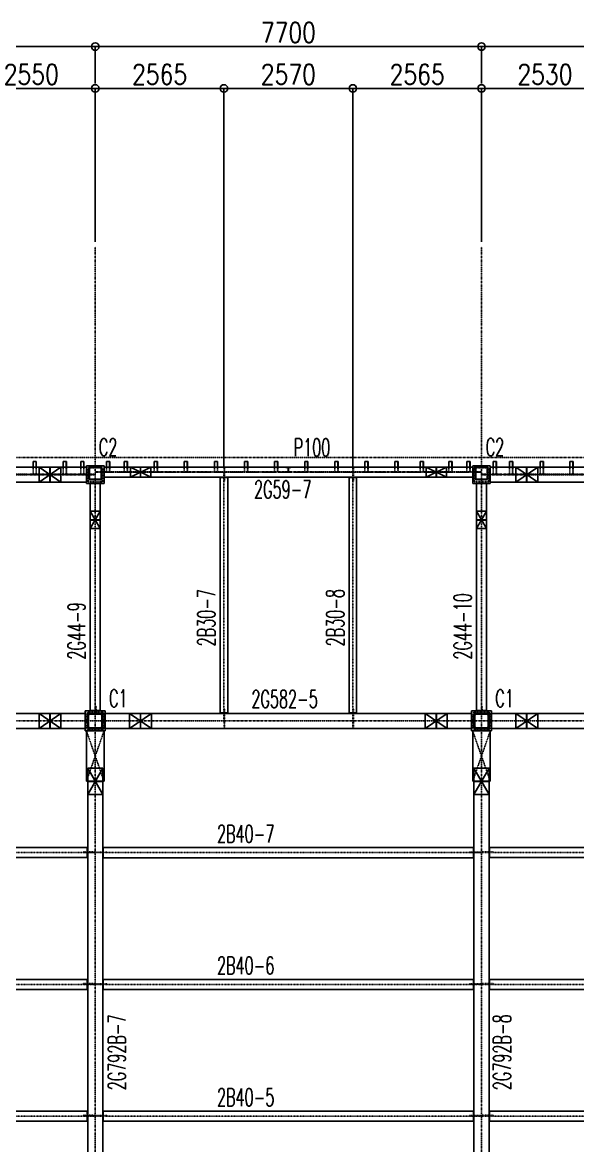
# Model space of a CAD drawing. Header units: millimetres. Extents: x -87051 to 180003, y -2961 to 97158.
# Drawn here: x -51527 to -40461, y 31638 to 54023 of the extents above; entities that cross this region are included whole.
import ezdxf
from ezdxf.enums import TextEntityAlignment as Align

# ---------------------------------------------------------------- set-up
doc = ezdxf.new("R2010")
doc.units = ezdxf.units.MM
doc.header["$LTSCALE"] = 0.2
doc.linetypes.add('CENTER', pattern=[2, 1.25, -0.25, 0.25, -0.25])
doc.linetypes.add('HIDDEN', pattern=[0.375, 0.25, -0.125])
doc.styles.get("Standard").update_dxf_attribs({"font": 'simplex.shx', "width": 0.8, "height": 700, "bigfont": 'extfont2.shx'})

msp = doc.modelspace()

# ---------------------------------------------------------------- linework, layer by layer
at = {"color": 8, "linetype": 'Continuous'}
for p, q in [((-60276, 53542.8), (-50076, 53542.8)), ((-50076, 52807.7), (-50076, 53542.8)), ((-50076, 53542.8), (-42376, 53542.8)), ((-50076, 52807.7), (-50076, 53542.8)), ((-42376, 52807.7), (-42376, 53542.8)), ((-42376, 53542.8), (-32026, 53542.8)), ((-42376, 52807.7), (-42376, 53542.8)), ((-52626, 52707.7), (-50076, 52707.7)), ((-50076, 49650.6), (-50076, 52707.7)), ((-50076, 52707.7), (-47511, 52707.7)), ((-50076, 49650.6), (-50076, 52707.7)), ((-47511, 45161.1), (-47511, 52707.7)), ((-47511, 52707.7), (-44941, 52707.7)), ((-47511, 45161.1), (-47511, 52707.7)), ((-44941, 45161.1), (-44941, 52707.7)), ((-44941, 52707.7), (-42376, 52707.7)), ((-44941, 45161.1), (-44941, 52707.7)), ((-42376, 49650.6), (-42376, 52707.7)), ((-42376, 52707.7), (-39846, 52707.7)), ((-42376, 49650.6), (-42376, 52707.7)), ((-51251, 45270.6), (-51316, 45270.6)), ((-51316, 45160.6), (-51316, 45270.6)), ((-51257, 45160.6), (-51257, 45270.6)), ((-51251, 45270.6), (-51251, 45160.6)), ((-50651, 45270.6), (-50716, 45270.6)), ((-50716, 45160.6), (-50716, 45270.6)), ((-50657, 45160.6), (-50657, 45270.6)), ((-50651, 45270.6), (-50651, 45160.6)), ((-50301, 45270.6), (-50366, 45270.6)), ((-50366, 45160.6), (-50366, 45270.6)), ((-50307, 45160.6), (-50307, 45270.6)), ((-50301, 45270.6), (-50301, 45160.6)), ((-49786, 45270.6), (-49851, 45270.6)), ((-49851, 45160.6), (-49851, 45270.6)), ((-49792, 45160.6), (-49792, 45270.6)), ((-49786, 45270.6), (-49786, 45160.6)), ((-49436, 45270.6), (-49501, 45270.6)), ((-49501, 45160.6), (-49501, 45270.6)), ((-49442, 45160.6), (-49442, 45270.6)), ((-49436, 45270.6), (-49436, 45160.6)), ((-48836, 45270.6), (-48901, 45270.6)), ((-48901, 45160.6), (-48901, 45270.6)), ((-48842, 45160.6), (-48842, 45270.6)), ((-48836, 45270.6), (-48836, 45160.6)), ((-48236, 45270.6), (-48301, 45270.6)), ((-48301, 45160.6), (-48301, 45270.6)), ((-48242, 45160.6), (-48242, 45270.6)), ((-48236, 45270.6), (-48236, 45160.6)), ((-47636, 45270.6), (-47701, 45270.6)), ((-47701, 45160.6), (-47701, 45270.6)), ((-47642, 45160.6), (-47642, 45270.6)), ((-47636, 45270.6), (-47636, 45160.6)), ((-47036, 45270.6), (-47101, 45270.6)), ((-47101, 45160.6), (-47101, 45270.6)), ((-47042, 45160.6), (-47042, 45270.6)), ((-47036, 45270.6), (-47036, 45160.6)), ((-46436, 45270.6), (-46501, 45270.6)), ((-46501, 45160.6), (-46501, 45270.6)), ((-46442, 45160.6), (-46442, 45270.6)), ((-46436, 45270.6), (-46436, 45160.6)), ((-45836, 45270.6), (-45901, 45270.6)), ((-45901, 45160.6), (-45901, 45270.6)), ((-45842, 45160.6), (-45842, 45270.6)), ((-45836, 45270.6), (-45836, 45160.6)), ((-45236, 45270.6), (-45301, 45270.6)), ((-45301, 45160.6), (-45301, 45270.6)), ((-45242, 45160.6), (-45242, 45270.6)), ((-45236, 45270.6), (-45236, 45160.6)), ((-44636, 45270.6), (-44701, 45270.6)), ((-44701, 45160.6), (-44701, 45270.6)), ((-44642, 45160.6), (-44642, 45270.6)), ((-44636, 45270.6), (-44636, 45160.6)), ((-44036, 45270.6), (-44101, 45270.6)), ((-44101, 45160.6), (-44101, 45270.6)), ((-44042, 45160.6), (-44042, 45270.6)), ((-44036, 45270.6), (-44036, 45160.6)), ((-43531, 45270.6), (-43596, 45270.6)), ((-43596, 45160.6), (-43596, 45270.6)), ((-43537, 45160.6), (-43537, 45270.6)), ((-43531, 45270.6), (-43531, 45160.6)), ((-42961, 45270.6), (-43026, 45270.6)), ((-43026, 45160.6), (-43026, 45270.6)), ((-42967, 45160.6), (-42967, 45270.6)), ((-42961, 45270.6), (-42961, 45160.6)), ((-42601, 45270.6), (-42666, 45270.6)), ((-42666, 45160.6), (-42666, 45270.6)), ((-42607, 45160.6), (-42607, 45270.6)), ((-42601, 45270.6), (-42601, 45160.6)), ((-42076, 45270.6), (-42141, 45270.6)), ((-42141, 45160.6), (-42141, 45270.6)), ((-42082, 45160.6), (-42082, 45270.6)), ((-42076, 45270.6), (-42076, 45160.6)), ((-41751, 45270.6), (-41816, 45270.6)), ((-41816, 45160.6), (-41816, 45270.6)), ((-41757, 45160.6), (-41757, 45270.6)), ((-41751, 45270.6), (-41751, 45160.6)), ((-41141, 45270.6), (-41206, 45270.6)), ((-41206, 45160.6), (-41206, 45270.6)), ((-41147, 45160.6), (-41147, 45270.6)), ((-41141, 45270.6), (-41141, 45160.6)), ((-40551, 45270.6), (-40616, 45270.6)), ((-40616, 45160.6), (-40616, 45270.6)), ((-40557, 45160.6), (-40557, 45270.6)), ((-40551, 45270.6), (-40551, 45160.6)), ((-50981, 45160.6), (-59371, 45160.6)), ((-51196, 45160.6), (-50761, 45160.6)), ((-51196, 44860.6), (-51196, 45160.6)), ((-51196, 44860.6), (-50761, 45160.6)), ((-51196, 45160.6), (-50761, 44860.6)), ((-50981, 44860.6), (-50981, 45160.6)), ((-50976, 45160.6), (-50976, 44860.6)), ((-50251, 45160.6), (-50976, 45160.6)), ((-50761, 44860.6), (-50761, 45160.6)), ((-50251, 45185.6), (-49901, 45185.6)), ((-50251, 45185.6), (-50251, 44835.6)), ((-50251, 44860.6), (-50251, 45160.6)), ((-50201, 44933.1), (-50201, 45138.1)), ((-50192, 44933.1), (-50192, 45138.1)), ((-50178.5, 45160.6), (-49973.5, 45160.6)), ((-50178.5, 45151.6), (-49973.5, 45151.6)), ((-49960, 44933.1), (-49960, 45138.1)), ((-49951, 44933.1), (-49951, 45138.1)), ((-49901, 45185.6), (-49901, 44835.6)), ((-49901, 45160.6), (-49901, 44961.6)), ((-49176, 45160.6), (-49901, 45160.6)), ((-49376, 45161.1), (-48971, 45161.1)), ((-49376, 44961.1), (-49376, 45161.1)), ((-49376, 44961.1), (-48971, 45161.1)), ((-49376, 45161.1), (-48971, 44961.1)), ((-49176, 44961.6), (-49176, 45160.6)), ((-49171, 45160.6), (-49171, 44961.6)), ((-43281, 45160.6), (-49171, 45160.6)), ((-48971, 44961.1), (-48971, 45161.1)), ((-46276, 45160.6), (-46176, 45160.6)), ((-46276, 45152.6), (-46276, 45160.6)), ((-46237, 45152.6), (-46276, 45152.6)), ((-46276, 45068.6), (-46276, 45060.6)), ((-46237, 45068.6), (-46276, 45068.6)), ((-46276, 45060.6), (-46176, 45060.6)), ((-46229, 45144.6), (-46229, 45076.6)), ((-46223, 45144.6), (-46223, 45076.6)), ((-46215, 45152.6), (-46176, 45152.6)), ((-46215, 45068.6), (-46176, 45068.6)), ((-46176, 45152.6), (-46176, 45160.6)), ((-46176, 45068.6), (-46176, 45060.6)), ((-43481, 45161.1), (-43076, 45161.1)), ((-43481, 44961.1), (-43481, 45161.1)), ((-43481, 44961.1), (-43076, 45161.1)), ((-43481, 45161.1), (-43076, 44961.1)), ((-43281, 44961.6), (-43281, 45160.6)), ((-43276, 45160.6), (-43276, 44961.6)), ((-42551, 45160.6), (-43276, 45160.6)), ((-43076, 44961.1), (-43076, 45161.1)), ((-42551, 45185.6), (-42201, 45185.6)), ((-42551, 45185.6), (-42551, 44835.6)), ((-42551, 44961.6), (-42551, 45160.6)), ((-42501, 44933.1), (-42501, 45138.1)), ((-42492, 44933.1), (-42492, 45138.1)), ((-42478.5, 45160.6), (-42273.5, 45160.6)), ((-42478.5, 45151.6), (-42273.5, 45151.6)), ((-42260, 44933.1), (-42260, 45138.1)), ((-42251, 44933.1), (-42251, 45138.1)), ((-42201, 45185.6), (-42201, 44835.6)), ((-42201, 45160.6), (-42201, 44860.6)), ((-41476, 45160.6), (-42201, 45160.6)), ((-41691, 45160.6), (-41256, 45160.6)), ((-41691, 44860.6), (-41691, 45160.6)), ((-41691, 44860.6), (-41256, 45160.6)), ((-41691, 45160.6), (-41256, 44860.6)), ((-41476, 44860.6), (-41476, 45160.6)), ((-41471, 45160.6), (-41471, 44860.6)), ((-33161, 45160.6), (-41471, 45160.6)), ((-41256, 44860.6), (-41256, 45160.6)), ((-59371, 44860.6), (-50981, 44860.6)), ((-51196, 44860.6), (-50761, 44860.6)), ((-50976, 44860.6), (-50251, 44860.6)), ((-50251, 44835.6), (-49901, 44835.6)), ((-50178.5, 44919.6), (-49973.5, 44919.6)), ((-50178.5, 44910.6), (-49973.5, 44910.6)), ((-49976.5, 44835.6), (-50175.5, 44835.6)), ((-50175.5, 44835.6), (-50175.5, 44110.6)), ((-49976.5, 44110.6), (-49976.5, 44835.6)), ((-49901, 44961.6), (-49176, 44961.6)), ((-49376, 44961.1), (-48971, 44961.1)), ((-49171, 44961.6), (-43281, 44961.6)), ((-47436, 44951.6), (-47586, 44951.6)), ((-47586, 44951.6), (-47586, 40260.6)), ((-47507.8, 44961.6), (-47507.8, 44951.6)), ((-47498.8, 44961.6), (-47498.8, 44951.6)), ((-47436, 40260.6), (-47436, 44951.6)), ((-44866, 44951.6), (-45016, 44951.6)), ((-45016, 44951.6), (-45016, 40260.6)), ((-44937.8, 44961.6), (-44937.8, 44951.6)), ((-44928.8, 44961.6), (-44928.8, 44951.6)), ((-44866, 40260.6), (-44866, 44951.6)), ((-43481, 44961.1), (-43076, 44961.1)), ((-43276, 44961.6), (-42551, 44961.6)), ((-42551, 44835.6), (-42201, 44835.6)), ((-42478.5, 44919.6), (-42273.5, 44919.6)), ((-42478.5, 44910.6), (-42273.5, 44910.6)), ((-42276.5, 44835.6), (-42475.5, 44835.6)), ((-42475.5, 44835.6), (-42475.5, 44110.6)), ((-42276.5, 44110.6), (-42276.5, 44835.6)), ((-42201, 44860.6), (-41476, 44860.6)), ((-41691, 44860.6), (-41256, 44860.6)), ((-41471, 44860.6), (-33161, 44860.6)), ((-50176, 44280.6), (-49976, 44280.6)), ((-50176, 43935.6), (-50176, 44280.6)), ((-50176, 43935.6), (-49976, 44280.6)), ((-50176, 44280.6), (-49976, 43935.6)), ((-50175.5, 44110.6), (-49976.5, 44110.6)), ((-49976.5, 44105.6), (-50175.5, 44105.6)), ((-50175.5, 44105.6), (-50175.5, 40310.6)), ((-49976.5, 40310.6), (-49976.5, 44105.6)), ((-49976, 43935.6), (-49976, 44280.6)), ((-42476, 44280.6), (-42276, 44280.6)), ((-42476, 43935.6), (-42476, 44280.6)), ((-42476, 43935.6), (-42276, 44280.6)), ((-42476, 44280.6), (-42276, 43935.6)), ((-42475.5, 44110.6), (-42276.5, 44110.6)), ((-42276.5, 44105.6), (-42475.5, 44105.6)), ((-42475.5, 44105.6), (-42475.5, 40310.6)), ((-42276.5, 40310.6), (-42276.5, 44105.6)), ((-42276, 43935.6), (-42276, 44280.6)), ((-50176, 43935.6), (-49976, 43935.6)), ((-42476, 43935.6), (-42276, 43935.6)), ((-50276, 40300.6), (-49876, 40300.6)), ((-50276, 40300.6), (-50276, 39900.6)), ((-50175.5, 40310.6), (-49976.5, 40310.6)), ((-50072, 40300.6), (-50072, 40310.6)), ((-50060, 40300.6), (-50060, 40310.6)), ((-49876, 40300.6), (-49876, 39900.6)), ((-42576, 40300.6), (-42176, 40300.6)), ((-42576, 40300.6), (-42576, 39900.6)), ((-42475.5, 40310.6), (-42276.5, 40310.6)), ((-42372, 40300.6), (-42372, 40310.6)), ((-42360, 40300.6), (-42360, 40310.6)), ((-42176, 40300.6), (-42176, 39900.6)), ((-50981, 40250.6), (-59371, 40250.6)), ((-51196, 40250.6), (-50761, 40250.6)), ((-51196, 39950.6), (-51196, 40250.6)), ((-51196, 39950.6), (-50761, 40250.6)), ((-51196, 40250.6), (-50761, 39950.6)), ((-50981, 39950.6), (-50981, 40250.6)), ((-50976, 40250.6), (-50976, 39950.6)), ((-50276, 40250.6), (-50976, 40250.6)), ((-50761, 39950.6), (-50761, 40250.6)), ((-50276, 39950.6), (-50276, 40250.6)), ((-50226, 39990.6), (-50226, 40210.6)), ((-50210, 39990.6), (-50210, 40210.6)), ((-50186, 40250.6), (-49966, 40250.6)), ((-50186, 40234.6), (-49966, 40234.6)), ((-49942, 39990.6), (-49942, 40210.6)), ((-49926, 39990.6), (-49926, 40210.6)), ((-49876, 40250.6), (-49876, 39950.6)), ((-49176, 40250.6), (-49876, 40250.6)), ((-49391, 40250.6), (-48956, 40250.6)), ((-49391, 39950.6), (-49391, 40250.6)), ((-49391, 39950.6), (-48956, 40250.6)), ((-49391, 40250.6), (-48956, 39950.6)), ((-49176, 39950.6), (-49176, 40250.6)), ((-49171, 40250.6), (-49171, 39950.6)), ((-43281, 40250.6), (-49171, 40250.6)), ((-48956, 39950.6), (-48956, 40250.6)), ((-47586, 40260.6), (-47436, 40260.6)), ((-47507.8, 40250.6), (-47507.8, 40260.6)), ((-47498.8, 40250.6), (-47498.8, 40260.6)), ((-45016, 40260.6), (-44866, 40260.6)), ((-44937.8, 40250.6), (-44937.8, 40260.6)), ((-44928.8, 40250.6), (-44928.8, 40260.6)), ((-43496, 40250.6), (-43061, 40250.6)), ((-43496, 39950.6), (-43496, 40250.6)), ((-43496, 39950.6), (-43061, 40250.6)), ((-43496, 40250.6), (-43061, 39950.6)), ((-43281, 39950.6), (-43281, 40250.6)), ((-43276, 40250.6), (-43276, 39950.6)), ((-42576, 40250.6), (-43276, 40250.6)), ((-43061, 39950.6), (-43061, 40250.6)), ((-42576, 39950.6), (-42576, 40250.6)), ((-42526, 39990.6), (-42526, 40210.6)), ((-42510, 39990.6), (-42510, 40210.6)), ((-42486, 40250.6), (-42266, 40250.6)), ((-42486, 40234.6), (-42266, 40234.6)), ((-42242, 39990.6), (-42242, 40210.6)), ((-42226, 39990.6), (-42226, 40210.6)), ((-42176, 40250.6), (-42176, 39950.6)), ((-41476, 40250.6), (-42176, 40250.6)), ((-41691, 40250.6), (-41256, 40250.6)), ((-41691, 39950.6), (-41691, 40250.6)), ((-41691, 39950.6), (-41256, 40250.6)), ((-41691, 40250.6), (-41256, 39950.6)), ((-41476, 39950.6), (-41476, 40250.6)), ((-41471, 40250.6), (-41471, 39950.6)), ((-33186, 40250.6), (-41471, 40250.6)), ((-41256, 39950.6), (-41256, 40250.6)), ((-59371, 39950.6), (-50981, 39950.6)), ((-51196, 39950.6), (-50761, 39950.6)), ((-50976, 39950.6), (-50276, 39950.6)), ((-50276, 39900.6), (-49876, 39900.6)), ((-49901, 39900.6), (-50251, 39900.6)), ((-50251, 39900.6), (-50251, 38900.6)), ((-50186, 39966.6), (-49966, 39966.6)), ((-50186, 39950.6), (-49966, 39950.6)), ((-49901, 38900.6), (-49901, 39900.6)), ((-49876, 39950.6), (-49176, 39950.6)), ((-49391, 39950.6), (-48956, 39950.6)), ((-49171, 39950.6), (-43281, 39950.6)), ((-43496, 39950.6), (-43061, 39950.6)), ((-43276, 39950.6), (-42576, 39950.6)), ((-42576, 39900.6), (-42176, 39900.6)), ((-42201, 39900.6), (-42551, 39900.6)), ((-42551, 39900.6), (-42551, 38900.6)), ((-42486, 39966.6), (-42266, 39966.6)), ((-42486, 39950.6), (-42266, 39950.6)), ((-42201, 38900.6), (-42201, 39900.6)), ((-42176, 39950.6), (-41476, 39950.6)), ((-41691, 39950.6), (-41256, 39950.6)), ((-41471, 39950.6), (-33186, 39950.6)), ((-50226, 39160.6), (-49926, 39160.6)), ((-50226, 38635.6), (-50226, 39160.6)), ((-50226, 38635.6), (-49926, 39160.6)), ((-50226, 39160.6), (-49926, 38635.6)), ((-49926, 38635.6), (-49926, 39160.6)), ((-42526, 39160.6), (-42226, 39160.6)), ((-42526, 38635.6), (-42526, 39160.6)), ((-42526, 38635.6), (-42226, 39160.6)), ((-42526, 39160.6), (-42226, 38635.6)), ((-42226, 38635.6), (-42226, 39160.6)), ((-50251, 38900.6), (-49901, 38900.6)), ((-49926, 38895.6), (-50226, 38895.6)), ((-50226, 38895.6), (-50226, 30805.6)), ((-49926, 30805.6), (-49926, 38895.6)), ((-42551, 38900.6), (-42201, 38900.6)), ((-42226, 38895.6), (-42526, 38895.6)), ((-42526, 38895.6), (-42526, 30805.6)), ((-42226, 30805.6), (-42226, 38895.6)), ((-50226, 38635.6), (-49926, 38635.6)), ((-42526, 38635.6), (-42226, 38635.6)), ((-50236, 37575.1), (-60116, 37575.1)), ((-50236, 37376.1), (-50236, 37575.1)), ((-50226, 37492.6), (-50236, 37492.6)), ((-50226, 37480.6), (-50236, 37480.6)), ((-49926, 37488.6), (-49916, 37488.6)), ((-49926, 37479.6), (-49916, 37479.6)), ((-49916, 37575.6), (-49916, 37375.6)), ((-42536, 37575.6), (-49916, 37575.6)), ((-42536, 37375.6), (-42536, 37575.6)), ((-42526, 37488.6), (-42536, 37488.6)), ((-42526, 37479.6), (-42536, 37479.6)), ((-42226, 37492.6), (-42216, 37492.6)), ((-42226, 37480.6), (-42216, 37480.6)), ((-42216, 37575.1), (-42216, 37376.1)), ((-32416, 37575.1), (-42216, 37575.1)), ((-60116, 37376.1), (-50236, 37376.1)), ((-49916, 37375.6), (-42536, 37375.6)), ((-42216, 37376.1), (-32416, 37376.1)), ((-50236, 34950.1), (-60116, 34950.1)), ((-50236, 34751.1), (-50236, 34950.1)), ((-49916, 34950.6), (-49916, 34750.6)), ((-42536, 34950.6), (-49916, 34950.6)), ((-42536, 34750.6), (-42536, 34950.6)), ((-42216, 34950.1), (-42216, 34751.1)), ((-32416, 34950.1), (-42216, 34950.1)), ((-60116, 34751.1), (-50236, 34751.1)), ((-50226, 34867.6), (-50236, 34867.6)), ((-50226, 34855.6), (-50236, 34855.6)), ((-49926, 34863.6), (-49916, 34863.6)), ((-49926, 34854.6), (-49916, 34854.6)), ((-49916, 34750.6), (-42536, 34750.6)), ((-42526, 34863.6), (-42536, 34863.6)), ((-42526, 34854.6), (-42536, 34854.6)), ((-42226, 34867.6), (-42216, 34867.6)), ((-42226, 34855.6), (-42216, 34855.6)), ((-42216, 34751.1), (-32416, 34751.1)), ((-50236, 32325.1), (-60116, 32325.1)), ((-50236, 32126.1), (-50236, 32325.1)), ((-50226, 32242.6), (-50236, 32242.6)), ((-49926, 32238.6), (-49916, 32238.6)), ((-49916, 32325.6), (-49916, 32125.6)), ((-42536, 32325.6), (-49916, 32325.6)), ((-42536, 32125.6), (-42536, 32325.6)), ((-42526, 32238.6), (-42536, 32238.6)), ((-42226, 32242.6), (-42216, 32242.6)), ((-42216, 32325.1), (-42216, 32126.1)), ((-32416, 32325.1), (-42216, 32325.1)), ((-60116, 32126.1), (-50236, 32126.1)), ((-50226, 32230.6), (-50236, 32230.6)), ((-49926, 32229.6), (-49916, 32229.6)), ((-49916, 32125.6), (-42536, 32125.6)), ((-42526, 32229.6), (-42536, 32229.6)), ((-42226, 32230.6), (-42216, 32230.6)), ((-42216, 32126.1), (-32416, 32126.1))]:
    msp.add_line(p, q, dxfattribs=at)
at = {"color": 8, "linetype": 'CENTER'}
for p, q in [((-50076, 16438.1), (-50076, 49550.6)), ((-42376, 16438.1), (-42376, 49550.6)), ((-80226, 45350.6), (-30273.8, 45350.6)), ((-60276, 45016.6), (-50076, 45016.6)), ((-60276, 45004.6), (-50076, 45004.6)), ((-50076, 45066.1), (-42376, 45066.1)), ((-50076, 45056.1), (-42376, 45056.1)), ((-42376, 45016.6), (-32255.5, 45016.6)), ((-42376, 45004.6), (-32255.5, 45004.6)), ((-80226, 40100.6), (-30273.8, 40100.6))]:
    msp.add_line(p, q, dxfattribs=at)
at = {"color": 8, "linetype": 'HIDDEN'}
for p, q in [((-60276, 45010.6), (-50076, 45010.6)), ((-51316, 45160.6), (-51316, 45016.6)), ((-51257, 45160.6), (-51257, 45016.6)), ((-51251, 45160.6), (-51251, 45016.6)), ((-50716, 45160.6), (-50716, 45016.6)), ((-50657, 45160.6), (-50657, 45016.6)), ((-50651, 45160.6), (-50651, 45016.6)), ((-50366, 45160.6), (-50366, 45016.6)), ((-50307, 45160.6), (-50307, 45016.6)), ((-50301, 45160.6), (-50301, 45016.6)), ((-50226, 44890.6), (-50226, 45130.6)), ((-50214, 44890.6), (-50214, 45130.6)), ((-50196, 45160.6), (-49956, 45160.6)), ((-50196, 45148.6), (-49956, 45148.6)), ((-50076, 45061.1), (-42376, 45061.1)), ((-49938, 44890.6), (-49938, 45130.6)), ((-49926, 44890.6), (-49926, 45130.6)), ((-49851, 45160.6), (-49851, 45066.1)), ((-49792, 45160.6), (-49792, 45066.1)), ((-49786, 45160.6), (-49786, 45066.1)), ((-49501, 45160.6), (-49501, 45066.1)), ((-49442, 45160.6), (-49442, 45066.1)), ((-49436, 45160.6), (-49436, 45066.1)), ((-48901, 45160.6), (-48901, 45066.1)), ((-48842, 45160.6), (-48842, 45066.1)), ((-48836, 45160.6), (-48836, 45066.1)), ((-48301, 45160.6), (-48301, 45066.1)), ((-48242, 45160.6), (-48242, 45066.1)), ((-48236, 45160.6), (-48236, 45066.1)), ((-47701, 45160.6), (-47701, 45066.1)), ((-47642, 45160.6), (-47642, 45066.1)), ((-47636, 45160.6), (-47636, 45066.1)), ((-47511, 40100.6), (-47511, 45061.1)), ((-47507.8, 45066.1), (-47507.8, 45160.6)), ((-47507.8, 45160.6), (-47498.8, 45160.6)), ((-47507.8, 45066.1), (-47498.8, 45066.1)), ((-47507.8, 45056.1), (-47507.8, 44961.6)), ((-47507.8, 45056.1), (-47498.8, 45056.1)), ((-47498.8, 45066.1), (-47498.8, 45160.6)), ((-47498.8, 45056.1), (-47498.8, 44961.6)), ((-47101, 45160.6), (-47101, 45066.1)), ((-47042, 45160.6), (-47042, 45066.1)), ((-47036, 45160.6), (-47036, 45066.1)), ((-46501, 45160.6), (-46501, 45066.1)), ((-46442, 45160.6), (-46442, 45066.1)), ((-46436, 45160.6), (-46436, 45066.1)), ((-45901, 45160.6), (-45901, 45066.1)), ((-45842, 45160.6), (-45842, 45066.1)), ((-45836, 45160.6), (-45836, 45066.1)), ((-45301, 45160.6), (-45301, 45066.1)), ((-45242, 45160.6), (-45242, 45066.1)), ((-45236, 45160.6), (-45236, 45066.1)), ((-44941, 40100.6), (-44941, 45061.1)), ((-44937.8, 45066.1), (-44937.8, 45160.6)), ((-44937.8, 45160.6), (-44928.8, 45160.6)), ((-44937.8, 45066.1), (-44928.8, 45066.1)), ((-44937.8, 45056.1), (-44937.8, 44961.6)), ((-44937.8, 45056.1), (-44928.8, 45056.1)), ((-44928.8, 45066.1), (-44928.8, 45160.6)), ((-44928.8, 45056.1), (-44928.8, 44961.6)), ((-44701, 45160.6), (-44701, 45066.1)), ((-44642, 45160.6), (-44642, 45066.1)), ((-44636, 45160.6), (-44636, 45066.1)), ((-44101, 45160.6), (-44101, 45066.1)), ((-44042, 45160.6), (-44042, 45066.1)), ((-44036, 45160.6), (-44036, 45066.1)), ((-43596, 45160.6), (-43596, 45066.1)), ((-43537, 45160.6), (-43537, 45066.1)), ((-43531, 45160.6), (-43531, 45066.1)), ((-43026, 45160.6), (-43026, 45066.1)), ((-42967, 45160.6), (-42967, 45066.1)), ((-42961, 45160.6), (-42961, 45066.1)), ((-42666, 45160.6), (-42666, 45066.1)), ((-42607, 45160.6), (-42607, 45066.1)), ((-42601, 45160.6), (-42601, 45066.1)), ((-42526, 44890.6), (-42526, 45130.6)), ((-42514, 44890.6), (-42514, 45130.6)), ((-42496, 45160.6), (-42256, 45160.6)), ((-42496, 45148.6), (-42256, 45148.6)), ((-42376, 45010.6), (-32255.5, 45010.6)), ((-42238, 44890.6), (-42238, 45130.6)), ((-42226, 44890.6), (-42226, 45130.6)), ((-42141, 45160.6), (-42141, 45016.6)), ((-42082, 45160.6), (-42082, 45016.6)), ((-42076, 45160.6), (-42076, 45016.6)), ((-41816, 45160.6), (-41816, 45016.6)), ((-41757, 45160.6), (-41757, 45016.6)), ((-41751, 45160.6), (-41751, 45016.6)), ((-41206, 45160.6), (-41206, 45016.6)), ((-41147, 45160.6), (-41147, 45016.6)), ((-41141, 45160.6), (-41141, 45016.6)), ((-40616, 45160.6), (-40616, 45016.6)), ((-40557, 45160.6), (-40557, 45016.6)), ((-40551, 45160.6), (-40551, 45016.6)), ((-50196, 44872.6), (-49956, 44872.6)), ((-50196, 44860.6), (-49956, 44860.6)), ((-47507.8, 44951.6), (-47507.8, 44871.6)), ((-47507.8, 44871.6), (-47498.8, 44871.6)), ((-47498.8, 44951.6), (-47498.8, 44871.6)), ((-44937.8, 44951.6), (-44937.8, 44871.6)), ((-44937.8, 44871.6), (-44928.8, 44871.6)), ((-44928.8, 44951.6), (-44928.8, 44871.6)), ((-42496, 44872.6), (-42256, 44872.6)), ((-42496, 44860.6), (-42256, 44860.6)), ((-50072, 40310.6), (-50072, 40390.6)), ((-50072, 40390.6), (-50060, 40390.6)), ((-50072, 40275.6), (-50072, 40300.6)), ((-50060, 40310.6), (-50060, 40390.6)), ((-50060, 40275.6), (-50060, 40300.6)), ((-47507.8, 40260.6), (-47507.8, 40340.6)), ((-47507.8, 40340.6), (-47498.8, 40340.6)), ((-47498.8, 40260.6), (-47498.8, 40340.6)), ((-44937.8, 40260.6), (-44937.8, 40340.6)), ((-44937.8, 40340.6), (-44928.8, 40340.6)), ((-44928.8, 40260.6), (-44928.8, 40340.6)), ((-42372, 40310.6), (-42372, 40390.6)), ((-42372, 40390.6), (-42360, 40390.6)), ((-42372, 40275.6), (-42372, 40300.6)), ((-42360, 40310.6), (-42360, 40390.6)), ((-42360, 40275.6), (-42360, 40300.6)), ((-50251, 39973.1), (-50251, 40228.1)), ((-50232, 39973.1), (-50232, 40228.1)), ((-50203.5, 40275.6), (-49948.5, 40275.6)), ((-50203.5, 40256.6), (-49948.5, 40256.6)), ((-50072, 40275.6), (-50060, 40275.6)), ((-49920, 39973.1), (-49920, 40228.1)), ((-49901, 39973.1), (-49901, 40228.1)), ((-47507.8, 40106.6), (-47507.8, 40250.6)), ((-47507.8, 40106.6), (-47498.8, 40106.6)), ((-47507.8, 40094.6), (-47507.8, 39950.6)), ((-47507.8, 40094.6), (-47498.8, 40094.6)), ((-47498.8, 40106.6), (-47498.8, 40250.6)), ((-47498.8, 40094.6), (-47498.8, 39950.6)), ((-44937.8, 40106.6), (-44937.8, 40250.6)), ((-44937.8, 40106.6), (-44928.8, 40106.6)), ((-44937.8, 40094.6), (-44937.8, 39950.6)), ((-44937.8, 40094.6), (-44928.8, 40094.6)), ((-44928.8, 40106.6), (-44928.8, 40250.6)), ((-44928.8, 40094.6), (-44928.8, 39950.6)), ((-42551, 39973.1), (-42551, 40228.1)), ((-42532, 39973.1), (-42532, 40228.1)), ((-42503.5, 40275.6), (-42248.5, 40275.6)), ((-42503.5, 40256.6), (-42248.5, 40256.6)), ((-42372, 40275.6), (-42360, 40275.6)), ((-42220, 39973.1), (-42220, 40228.1)), ((-42201, 39973.1), (-42201, 40228.1)), ((-50251, 38900.6), (-49901, 39900.6)), ((-49901, 38900.6), (-50251, 39900.6)), ((-50203.5, 39944.6), (-49948.5, 39944.6)), ((-50203.5, 39925.6), (-49948.5, 39925.6)), ((-47507.8, 39950.6), (-47498.8, 39950.6)), ((-44937.8, 39950.6), (-44928.8, 39950.6)), ((-42551, 38900.6), (-42201, 39900.6)), ((-42201, 38900.6), (-42551, 39900.6)), ((-42503.5, 39944.6), (-42248.5, 39944.6)), ((-42503.5, 39925.6), (-42248.5, 39925.6)), ((-60276, 37475.6), (-50076, 37475.6)), ((-50236, 37492.6), (-50316, 37492.6)), ((-50316, 37492.6), (-50316, 37480.6)), ((-50236, 37480.6), (-50316, 37480.6)), ((-50083, 37492.6), (-50226, 37492.6)), ((-50083, 37480.6), (-50226, 37480.6)), ((-50083, 37492.6), (-50083, 37480.6)), ((-50076, 37475.6), (-42376, 37475.6)), ((-50069, 37488.6), (-49926, 37488.6)), ((-50069, 37488.6), (-50069, 37479.6)), ((-50069, 37479.6), (-49926, 37479.6)), ((-49916, 37488.6), (-49836, 37488.6)), ((-49916, 37479.6), (-49836, 37479.6)), ((-49836, 37488.6), (-49836, 37479.6)), ((-42536, 37488.6), (-42616, 37488.6)), ((-42616, 37488.6), (-42616, 37479.6)), ((-42536, 37479.6), (-42616, 37479.6)), ((-42383, 37488.6), (-42526, 37488.6)), ((-42383, 37479.6), (-42526, 37479.6)), ((-42383, 37488.6), (-42383, 37479.6)), ((-42376, 37475.6), (-32256, 37475.6)), ((-42369, 37492.6), (-42226, 37492.6)), ((-42369, 37492.6), (-42369, 37480.6)), ((-42369, 37480.6), (-42226, 37480.6)), ((-42216, 37492.6), (-42136, 37492.6)), ((-42216, 37480.6), (-42136, 37480.6)), ((-42136, 37492.6), (-42136, 37480.6)), ((-60276, 34850.6), (-50076, 34850.6)), ((-50236, 34867.6), (-50316, 34867.6)), ((-50316, 34867.6), (-50316, 34855.6)), ((-50236, 34855.6), (-50316, 34855.6)), ((-50083, 34867.6), (-50226, 34867.6)), ((-50083, 34855.6), (-50226, 34855.6)), ((-50083, 34867.6), (-50083, 34855.6)), ((-50076, 34850.6), (-42376, 34850.6)), ((-50069, 34863.6), (-49926, 34863.6)), ((-50069, 34863.6), (-50069, 34854.6)), ((-50069, 34854.6), (-49926, 34854.6)), ((-49916, 34863.6), (-49836, 34863.6)), ((-49916, 34854.6), (-49836, 34854.6)), ((-49836, 34863.6), (-49836, 34854.6)), ((-42536, 34863.6), (-42616, 34863.6)), ((-42616, 34863.6), (-42616, 34854.6)), ((-42536, 34854.6), (-42616, 34854.6)), ((-42383, 34863.6), (-42526, 34863.6)), ((-42383, 34854.6), (-42526, 34854.6)), ((-42383, 34863.6), (-42383, 34854.6)), ((-42376, 34850.6), (-32256, 34850.6)), ((-42369, 34867.6), (-42226, 34867.6)), ((-42369, 34867.6), (-42369, 34855.6)), ((-42369, 34855.6), (-42226, 34855.6)), ((-42216, 34867.6), (-42136, 34867.6)), ((-42216, 34855.6), (-42136, 34855.6)), ((-42136, 34867.6), (-42136, 34855.6)), ((-50236, 32242.6), (-50316, 32242.6)), ((-50316, 32242.6), (-50316, 32230.6)), ((-50083, 32242.6), (-50226, 32242.6)), ((-50083, 32242.6), (-50083, 32230.6)), ((-50069, 32238.6), (-49926, 32238.6)), ((-50069, 32238.6), (-50069, 32229.6)), ((-49916, 32238.6), (-49836, 32238.6)), ((-49836, 32238.6), (-49836, 32229.6)), ((-42536, 32238.6), (-42616, 32238.6)), ((-42616, 32238.6), (-42616, 32229.6)), ((-42383, 32238.6), (-42526, 32238.6)), ((-42383, 32238.6), (-42383, 32229.6)), ((-42369, 32242.6), (-42226, 32242.6)), ((-42369, 32242.6), (-42369, 32230.6)), ((-42216, 32242.6), (-42136, 32242.6)), ((-42136, 32242.6), (-42136, 32230.6)), ((-60276, 32225.6), (-50076, 32225.6)), ((-50236, 32230.6), (-50316, 32230.6)), ((-50083, 32230.6), (-50226, 32230.6)), ((-50076, 32225.6), (-42376, 32225.6)), ((-50069, 32229.6), (-49926, 32229.6)), ((-49916, 32229.6), (-49836, 32229.6)), ((-42536, 32229.6), (-42616, 32229.6)), ((-42383, 32229.6), (-42526, 32229.6)), ((-42376, 32225.6), (-32256, 32225.6)), ((-42369, 32230.6), (-42226, 32230.6)), ((-42216, 32230.6), (-42136, 32230.6))]:
    msp.add_line(p, q, dxfattribs=at)
at = {"color": 8, "linetype": 'Continuous'}
for centre in [(-50076, 53542.8), (-50076, 53542.8), (-42376, 53542.8), (-42376, 53542.8), (-50076, 52707.7), (-50076, 52707.7), (-47511, 52707.7), (-47511, 52707.7), (-44941, 52707.7), (-44941, 52707.7), (-42376, 52707.7), (-42376, 52707.7)]:
    msp.add_circle(centre, 75, dxfattribs=at)
at = {"color": 8, "linetype": 'HIDDEN'}
for centre, radius, start, end in [((-50196, 45130.6), 30, 90, 180), ((-50196, 45130.6), 18, 90, 180), ((-49956, 45130.6), 30, 0, 90), ((-49956, 45130.6), 18, 0, 90), ((-42496, 45130.6), 30, 90, 180), ((-42496, 45130.6), 18, 90, 180), ((-42256, 45130.6), 30, 0, 90), ((-42256, 45130.6), 18, 0, 90), ((-50196, 44890.6), 30, 180, 270), ((-50196, 44890.6), 18, 180, 270), ((-49956, 44890.6), 30, 270, 0), ((-49956, 44890.6), 18, 270, 0), ((-42496, 44890.6), 30, 180, 270), ((-42496, 44890.6), 18, 180, 270), ((-42256, 44890.6), 30, 270, 0), ((-42256, 44890.6), 18, 270, 0), ((-50203.5, 40228.1), 47.5, 90, 180), ((-50203.5, 40228.1), 28.5, 90, 180), ((-49948.5, 40228.1), 47.5, 0, 90), ((-49948.5, 40228.1), 28.5, 0, 90), ((-42503.5, 40228.1), 47.5, 90, 180), ((-42503.5, 40228.1), 28.5, 90, 180), ((-42248.5, 40228.1), 47.5, 0, 90), ((-42248.5, 40228.1), 28.5, 0, 90), ((-50203.5, 39973.1), 47.5, 180, 270), ((-50203.5, 39973.1), 28.5, 180, 270), ((-49948.5, 39973.1), 47.5, 270, 0), ((-49948.5, 39973.1), 28.5, 270, 0), ((-42503.5, 39973.1), 47.5, 180, 270), ((-42503.5, 39973.1), 28.5, 180, 270), ((-42248.5, 39973.1), 47.5, 270, 0), ((-42248.5, 39973.1), 28.5, 270, 0)]:
    msp.add_arc(centre, radius, start, end, dxfattribs=at)
at = {"color": 8, "linetype": 'Continuous'}
for centre, radius, start, end in [((-50178.5, 45138.1), 22.5, 90, 180), ((-50178.5, 45138.1), 13.5, 90, 180), ((-49973.5, 45138.1), 22.5, 0, 90), ((-49973.5, 45138.1), 13.5, 0, 90), ((-46237, 45144.6), 8, 0, 90), ((-46237, 45076.6), 8, 270, 0), ((-46215, 45144.6), 8, 90, 180), ((-46215, 45076.6), 8, 180, 270), ((-42478.5, 45138.1), 22.5, 90, 180), ((-42478.5, 45138.1), 13.5, 90, 180), ((-42273.5, 45138.1), 22.5, 0, 90), ((-42273.5, 45138.1), 13.5, 0, 90), ((-50178.5, 44933.1), 22.5, 180, 270), ((-50178.5, 44933.1), 13.5, 180, 270), ((-49973.5, 44933.1), 22.5, 270, 0), ((-49973.5, 44933.1), 13.5, 270, 0), ((-42478.5, 44933.1), 22.5, 180, 270), ((-42478.5, 44933.1), 13.5, 180, 270), ((-42273.5, 44933.1), 22.5, 270, 0), ((-42273.5, 44933.1), 13.5, 270, 0), ((-50186, 40210.6), 40, 90, 180), ((-50186, 40210.6), 24, 90, 180), ((-49966, 40210.6), 40, 0, 90), ((-49966, 40210.6), 24, 0, 90), ((-42486, 40210.6), 40, 90, 180), ((-42486, 40210.6), 24, 90, 180), ((-42266, 40210.6), 40, 0, 90), ((-42266, 40210.6), 24, 0, 90), ((-50186, 39990.6), 40, 180, 270), ((-50186, 39990.6), 24, 180, 270), ((-49966, 39990.6), 40, 270, 0), ((-49966, 39990.6), 24, 270, 0), ((-42486, 39990.6), 40, 180, 270), ((-42486, 39990.6), 24, 180, 270), ((-42266, 39990.6), 40, 270, 0), ((-42266, 39990.6), 24, 270, 0)]:
    msp.add_arc(centre, radius, start, end, dxfattribs=at)

# ---------------------------------------------------------------- texts
at = {"color": 8, "width": 0.8}
for s, p in [('7700', (-46226, 53622.8)), ('2550', (-51351, 52787.7)), ('2565', (-48793.5, 52787.7)), ('2570', (-46226, 52787.7)), ('2565', (-43658.5, 52787.7)), ('2530', (-41111, 52787.7))]:
    msp.add_text(s, height=400, dxfattribs=at).set_placement(p, align=Align.CENTER)
at = {"color": 8, "width": 0.6}
for s, p in [('C2', (-50004.5, 45382.1)), ('P100', (-46118.9, 45377.2)), ('C2', (-42292.1, 45384)), ('2G59-7', (-46909.8, 44540.9)), ('C1', (-49801, 40375.6)), ('2G582-5', (-46962.2, 40363.2)), ('C1', (-42101, 40375.6)), ('2B40-7', (-47648, 37675.6)), ('2B40-6', (-47648, 35050.6)), ('2B40-5', (-47648, 32425.6))]:
    msp.add_text(s, height=350, dxfattribs=at).set_placement(p)
for s, p in [('2B30-7', (-47686, 41587.5)), ('2B30-8', (-45116, 41587.5)), ('2G44-10', (-42575.5, 41323.9)), ('2G44-9', (-50275.5, 41323.9)), ('2G792B-7', (-49471.8, 32740.3)), ('2G792B-8', (-41790.6, 32741.5))]:
    msp.add_text(s, height=350, rotation=90, dxfattribs=at).set_placement(p)

doc.saveas('drawing.dxf')
